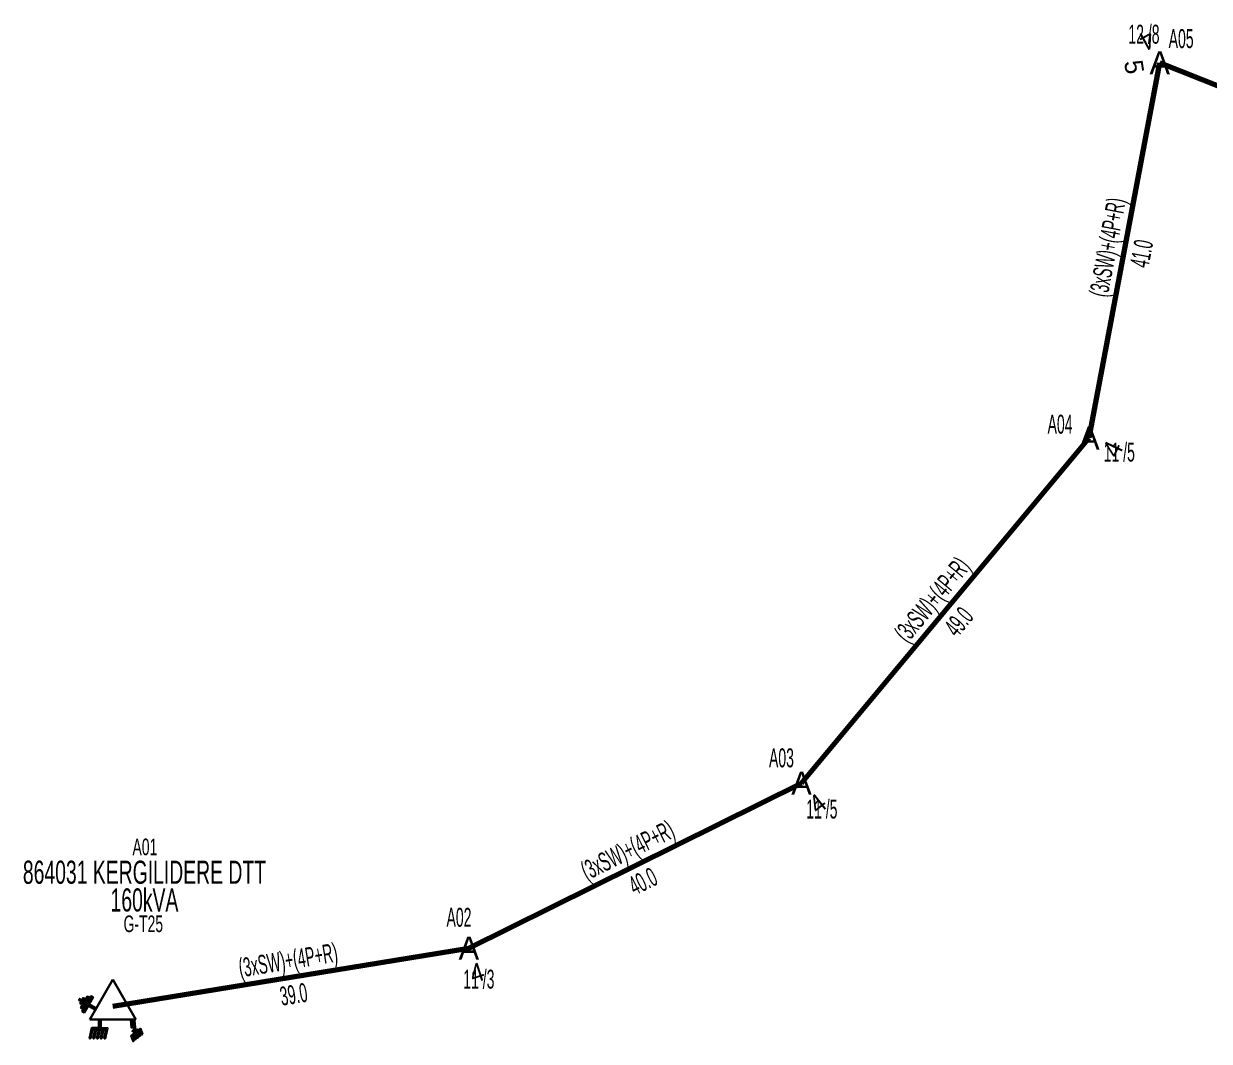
# Model space of a CAD drawing. Header units: millimetres. Extents: x 573825 to 575716, y 4090915 to 4092713.
# Drawn here: x 574339.7 to 574468, y 4092360.2 to 4092470.3 of the extents above; entities that cross this region are included whole.
import ezdxf
from ezdxf.enums import TextEntityAlignment as Align

# ---------------------------------------------------------------- set-up
doc = ezdxf.new("R2010")
doc.units = ezdxf.units.MM
for name, color, linetype, lineweight in [('DIREK_OG_MEVCUT', 16, 'Continuous', 25), ('HAT_OG_HAVAI_MEVCUT', 48, 'Continuous', 70), ('TRAFO_MEVCUT', 5, 'Continuous', 30), ('TRAFO_TADILAT_BYSK', 5, 'Continuous', 30)]:
    doc.layers.add(name, color=color, linetype=linetype, lineweight=lineweight)
doc.styles.add('Direk', font='B_CAD')
doc.styles.get("Standard").update_dxf_attribs({"font": 'Arial'})

# ---------------------------------------------------------------- blocks, each defined once
blk = doc.blocks.new('MEV_DIREK')
h = blk.add_hatch(color=32)
h.paths.add_polyline_path([(-2.14, 0.97), (-2.35, 1.09), (-3.31, -0.55), (-3.09, -0.67), (-2.67, 0.06), (-1.89, -0.39), (-1.79, -0.22), (-2.56, 0.23)])
h.paths.add_polyline_path([(-3.46, -0.17), (-3.33, -0.25), (-2.61, 0.99), (-2.74, 1.06)])
h.paths.add_polyline_path([(-3.54, 0.29), (-3.41, 0.22), (-3.05, 0.82), (-3.18, 0.9)])
h.paths.add_polyline_path([(-3.58, 0.81), (-3.66, 0.68), (-3.53, 0.61), (-3.45, 0.74)])
h.paths.add_polyline_path([(-1.51, -2.34), (-2.26, -2.33), (-2.52, -3.47), (-2.42, -3.47), (-2.21, -2.53), (-1.91, -2.54), (-2.12, -3.47), (-2.02, -3.47), (-1.81, -2.54), (-1.51, -2.54), (-1.72, -3.47), (-1.62, -3.48), (-1.41, -2.54), (-1.11, -2.54), (-1.32, -3.48), (-1.22, -3.48), (-1.01, -2.54), (-0.71, -2.55), (-0.92, -3.48), (-0.82, -3.48), (-0.56, -2.35), (-1.31, -2.34), (-1.31, -1.44), (-1.51, -1.44)])
at = {"layer": 'TRAFO_MEVCUT'}
for points in [[(2.35, -1.57), (2.12, -1.92), (2.08, -1.44), (1.94, -1.44), (2.01, -2.32), (2.25, -1.96), (2.31, -2.67), (2.1, -2.67), (2.39, -2.87), (2.4, -2.86), (2.64, -2.49), (2.45, -2.63)], [(2.35, -1.57), (2.12, -1.92), (2.08, -1.44), (1.94, -1.44), (2.01, -2.32), (2.25, -1.96), (2.31, -2.67), (2.1, -2.67), (2.39, -2.87), (1.98, -3.19), (2.2, -3.79), (2.26, -3.74), (2.08, -3.26), (2.26, -3.13), (2.44, -3.6), (2.49, -3.56), (2.32, -3.08), (2.49, -2.94), (2.67, -3.42), (2.73, -3.38), (2.55, -2.9), (2.73, -2.76), (2.91, -3.24), (2.97, -3.2), (2.79, -2.72), (2.97, -2.58), (3.15, -3.06), (3.21, -3.01), (2.98, -2.42), (2.4, -2.86), (2.64, -2.49), (2.45, -2.63)], [(2.97, -2.58), (3.15, -3.06), (3.21, -3.01), (2.98, -2.42), (2.4, -2.86), (2.64, -2.49), (2.45, -2.63), (2.35, -1.57), (2.12, -1.92), (2.08, -1.44), (1.94, -1.44), (2.01, -2.32), (2.25, -1.96), (2.31, -2.67), (2.1, -2.67), (2.39, -2.87), (1.98, -3.19), (2.2, -3.79), (2.26, -3.74), (2.08, -3.26), (2.26, -3.13), (2.44, -3.6), (2.49, -3.56), (2.32, -3.08), (2.49, -2.94), (2.67, -3.42), (2.73, -3.38), (2.55, -2.9), (2.73, -2.76), (2.91, -3.24), (2.97, -3.2), (2.79, -2.72)]]:
    blk.add_hatch(color=32, dxfattribs=at).paths.add_polyline_path(points)
at = {"layer": 'TRAFO_MEVCUT', "linetype": 'Continuous'}
for p, q in [((-2.5, -1.44), (0, 2.89)), ((2.5, -1.44), (0, 2.89)), ((-2.5, -1.44), (2.5, -1.44))]:
    blk.add_line(p, q, dxfattribs=at)
at = {"layer": 'TRAFO_MEVCUT', "color": 32, "flags": 128}
blk.add_lwpolyline([(1.94, -1.44), (2.08, -1.44), (2.12, -1.92), (2.35, -1.57), (2.45, -2.63), (2.64, -2.49), (2.4, -2.86), (2.98, -2.42), (3.21, -3.01), (3.15, -3.06), (2.97, -2.58), (2.79, -2.72), (2.97, -3.2), (2.91, -3.24), (2.73, -2.76), (2.55, -2.9), (2.73, -3.38), (2.67, -3.42), (2.49, -2.94), (2.32, -3.08), (2.49, -3.56), (2.44, -3.6), (2.26, -3.13), (2.08, -3.26), (2.26, -3.74), (2.2, -3.79), (1.98, -3.19), (2.39, -2.87), (2.1, -2.67), (2.31, -2.67), (2.25, -1.96), (2.01, -2.32), (1.94, -1.44)], dxfattribs=at)
at = {"layer": 'TRAFO_TADILAT_BYSK', "color": 32, "flags": 128}
for points in [[(-3.53, 0.61), (-3.45, 0.74), (-3.58, 0.81), (-3.66, 0.68), (-3.53, 0.61)], [(-3.41, 0.22), (-3.05, 0.82), (-3.18, 0.9), (-3.54, 0.29), (-3.41, 0.22)], [(-3.33, -0.25), (-2.61, 0.99), (-2.74, 1.06), (-3.46, -0.17), (-3.33, -0.25)], [(-1.79, -0.22), (-2.56, 0.23), (-2.14, 0.97), (-2.35, 1.09), (-3.31, -0.55), (-3.09, -0.67), (-2.67, 0.06), (-1.89, -0.39), (-1.79, -0.22)], [(-1.31, -1.44), (-1.51, -1.44), (-1.51, -2.34), (-2.26, -2.33), (-2.52, -3.47), (-2.42, -3.47), (-2.21, -2.53), (-1.91, -2.54), (-2.12, -3.47), (-2.02, -3.47), (-1.81, -2.54), (-1.51, -2.54), (-1.72, -3.47), (-1.62, -3.48), (-1.41, -2.54), (-1.11, -2.54), (-1.32, -3.48), (-1.22, -3.48), (-1.01, -2.54), (-0.71, -2.55), (-0.92, -3.48), (-0.82, -3.48), (-0.56, -2.35), (-1.31, -2.34), (-1.31, -1.44)]]:
    blk.add_lwpolyline(points, dxfattribs=at)

msp = doc.modelspace()

# ---------------------------------------------------------------- linework, layer by layer
at = {"layer": 'HAT_OG_HAVAI_MEVCUT'}
for p, q in [((574455.005497, 4092425.466299), (574462.629566, 4092466.057513)), ((574500.577608, 4092451.016557), (574462.629566, 4092466.057513)), ((574423.858384, 4092388.10524), (574455.005497, 4092425.466299)), ((574387.864, 4092370.269071), (574423.858384, 4092388.10524)), ((574349.329335, 4092363.969959), (574387.864, 4092370.269071))]:
    msp.add_line(p, q, dxfattribs=at)

# ---------------------------------------------------------------- block references
at = {"layer": 'TRAFO_MEVCUT'}
msp.add_blockref('MEV_DIREK', (574349.329335, 4092363.969959), dxfattribs=at)

# ---------------------------------------------------------------- texts
at = {"layer": 'DIREK_OG_MEVCUT', "width": 0.53}
for s, p in [('12 /8', (574460.918264, 4092469.161299)), ('A05', (574464.943027, 4092468.683898)), ('A04', (574451.839317, 4092426.958044)), ('11 /5', (574458.249185, 4092423.938036)), ('A03', (574421.690538, 4092390.853048)), ('11 /5', (574426.062564, 4092385.311377)), ('A02', (574386.792804, 4092373.601118)), ('11 /3', (574388.943688, 4092366.910613))]:
    msp.add_text(s, height=2.05, dxfattribs=at).set_placement(p, align=Align.MIDDLE_CENTER)
at = {"layer": 'DIREK_OG_MEVCUT', "color": 32, "style": 'Direk'}
for s, rotation, p in [('4', 208.87055, (574461.277635, 4092468.509509)), ('5', 279.116438, (574459.864934, 4092465.613877)), ('4', 424.772541, (574457.538441, 4092424.272903)), ('4', 398.271195, (574425.59266, 4092385.906994)), ('4', 377.82172, (574388.720958, 4092367.603433))]:
    msp.add_text(s, height=2, rotation=rotation, dxfattribs=at).set_placement(p, align=Align.MIDDLE_CENTER)
at = {"layer": 'DIREK_OG_MEVCUT', "style": 'Direk'}
for p in [(574462.629566, 4092466.057513), (574455.005497, 4092425.466299), (574423.858384, 4092388.10524), (574387.864, 4092370.269071)]:
    msp.add_text('A', height=2.5, dxfattribs=at).set_placement(p, align=Align.MIDDLE_CENTER)
at = {"layer": 'HAT_OG_HAVAI_MEVCUT', "lineweight": 30, "width": 0.53}
for rotation, p in [(79.362325, (574457.982139, 4092445.918814)), (50.182757, (574438.779063, 4092407.330059)), (26.359633, (574405.483789, 4092379.948777)), (9.283808, (574368.459541, 4092367.958381))]:
    msp.add_text('(3xSW)+(4P+R)', height=2.05, rotation=rotation, dxfattribs=at).set_placement(p, align=Align.CENTER)
for s, rotation, p in [('41.0', 79.362325, (574459.652923, 4092445.604998)), ('49.0', 50.182757, (574440.084818, 4092406.24148)), ('40.0', 26.359633, (574406.238596, 4092378.425534)), ('39.0', 9.283808, (574368.733794, 4092366.280649))]:
    msp.add_text(s, height=2.05, rotation=rotation, dxfattribs=at).set_placement(p, align=Align.TOP_CENTER)
at = {"layer": 'TRAFO_MEVCUT', "width": 0.6}
for s, height, p in [('A01', 1.8, (574352.802338, 4092380.318487)), ('864031 KERGILIDERE DTT', 2.5, (574352.755135, 4092377.227798)), ('160kVA', 2.5, (574352.755135, 4092374.227798))]:
    msp.add_text(s, height=height, dxfattribs=at).set_placement(p, align=Align.CENTER)
msp.add_text('G-T25', height=1.8, dxfattribs=at).set_placement((574352.632923, 4092373.796017), align=Align.TOP_CENTER)

doc.saveas('drawing.dxf')
